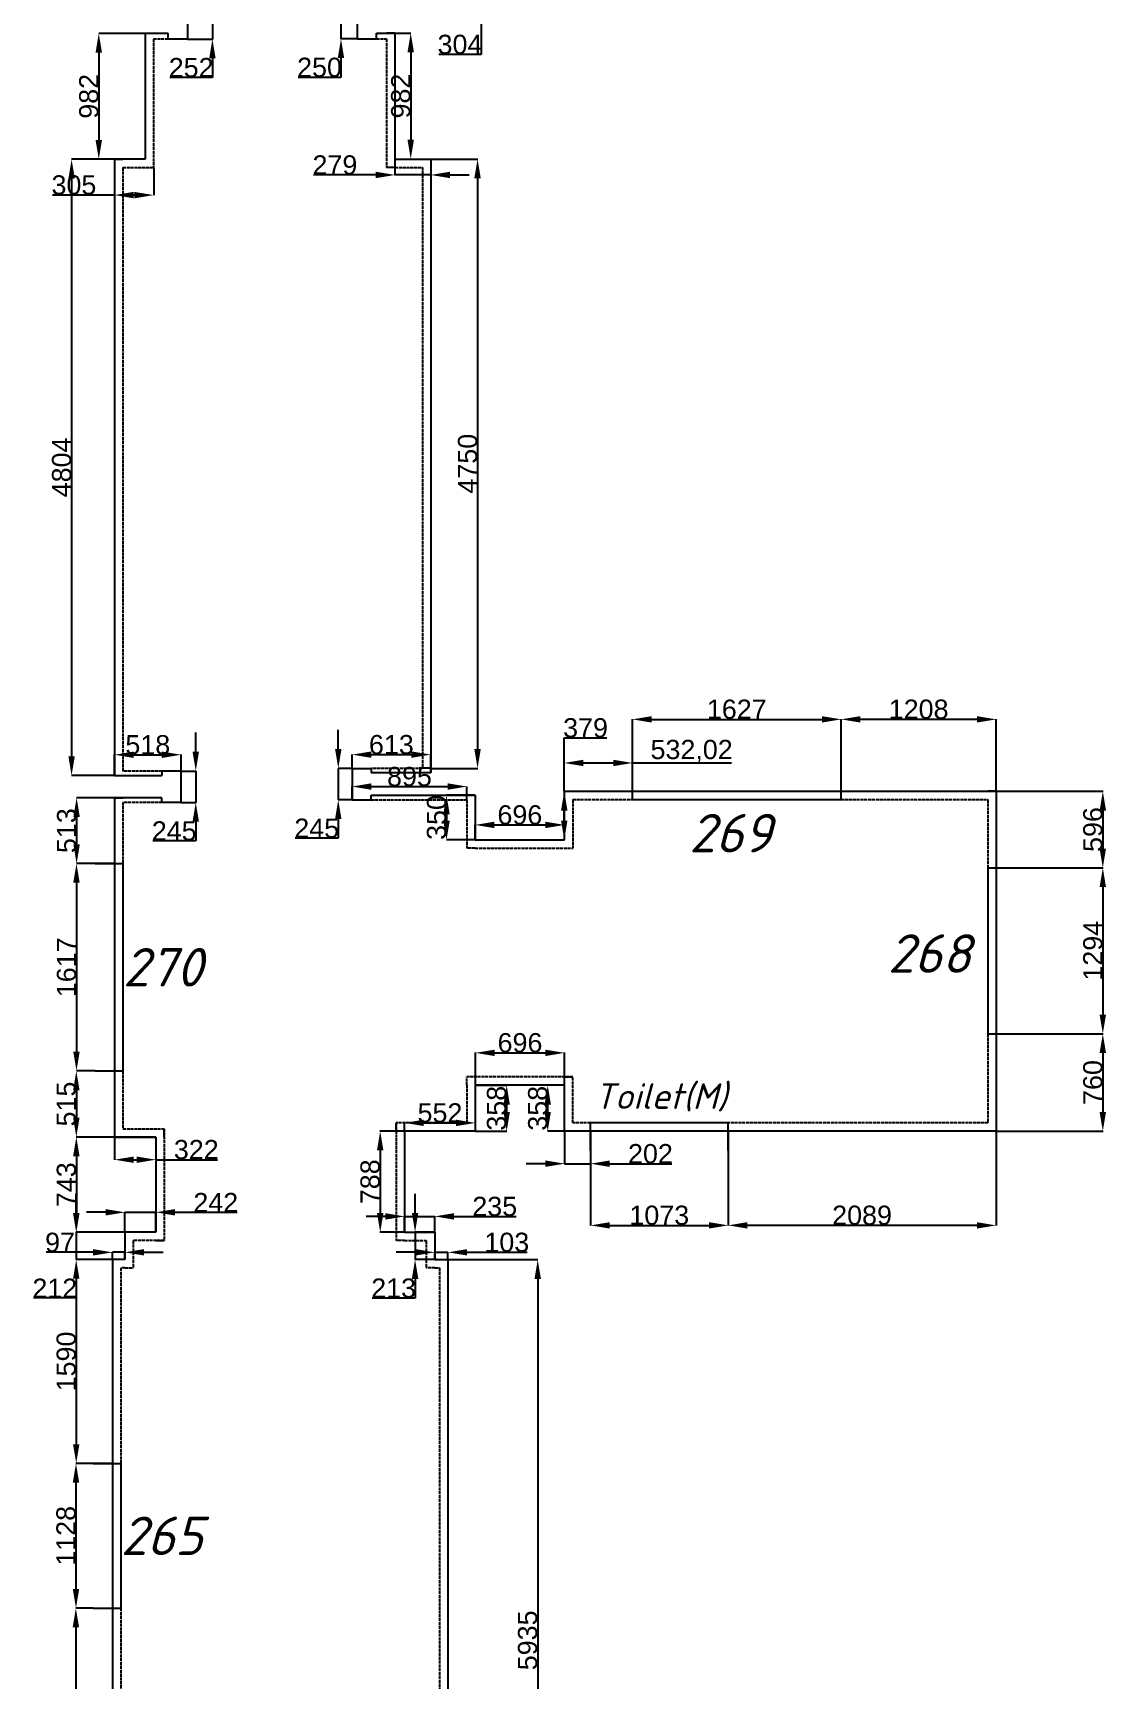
# Model space of a CAD drawing. Header units: millimetres. Extents: x 137411 to 273116, y -37 to 79573.
# Drawn here: x 152005 to 160371, y 26584 to 39425 of the extents above; entities that cross this region are included whole.
import ezdxf
from ezdxf.enums import TextEntityAlignment as Align

# ---------------------------------------------------------------- set-up
doc = ezdxf.new("R2010")
doc.units = ezdxf.units.MM
doc.header["$LTSCALE"] = 0.001
doc.linetypes.add('ACAD_ISO02W100', pattern=[15, 12, -3])
doc.styles.add('GOST', font='ISOCPEUI.TTF')
doc.styles.get("Standard").update_dxf_attribs({"font": 'Arial.ttf'})
doc.dimstyles.new('Copy of ISO-25', dxfattribs={"dimtxt": 150, "dimasz": 150, "dimexe": 1.25, "dimexo": 0.625, "dimtad": 1, "dimtoh": 1, "dimtxsty": 'Standard', "dimcen": 2.5, "dimadec": 0, "dimazin": 0, "dimtfac": 1, "dimtmove": 0, "dimatfit": 3, "dimfxl": 1, "dimarcsym": 0})

# ---------------------------------------------------------------- blocks, each defined once
blk = doc.blocks.new('*D25')
at = {"color": 0, "lineweight": -2, "transparency": 16777216}
for p, q in [((155146, 39888), (155501, 39888)), ((155500, 39738), (155500, 39734)), ((154996, 39584), (155501, 39584)), ((155500, 39584), (155500, 39257)), ((155500, 39257), (155169, 39257))]:
    blk.add_line(p, q, dxfattribs=at)
at = {"color": 0, "transparency": 16777216}
for points in [[(155475, 39738), (155525, 39738), (155500, 39888)], [(155475, 39734), (155525, 39734), (155500, 39584)]]:
    blk.add_solid(points, dxfattribs=at)
at = {"layer": 'Defpoints', "color": 0, "transparency": 16777216}
for p in [(155146, 39888), (155500, 39888), (154996, 39584)]:
    blk.add_point(p, dxfattribs=at)
at = {"color": 0, "transparency": 16777216, "insert": (155334, 39335), "char_height": 150, "attachment_point": 5}
blk.add_mtext('304', dxfattribs=at)
blk = doc.blocks.new('*D44')
at = {"color": 0, "lineweight": -2, "transparency": 16777216}
for p, q in [((153404, 39779), (153404, 39929)), ((153209, 39629), (153406, 39629)), ((153404, 39629), (153404, 39377)), ((153209, 39377), (153406, 39377)), ((153404, 39227), (153404, 39077)), ((153404, 39077), (153071, 39077))]:
    blk.add_line(p, q, dxfattribs=at)
at = {"color": 0, "transparency": 16777216}
for points in [[(153379, 39779), (153429, 39779), (153404, 39629)], [(153379, 39227), (153429, 39227), (153404, 39377)]]:
    blk.add_solid(points, dxfattribs=at)
at = {"layer": 'Defpoints', "color": 0, "transparency": 16777216}
for p in [(153209, 39629), (153209, 39377), (153404, 39377)]:
    blk.add_point(p, dxfattribs=at)
at = {"color": 0, "transparency": 16777216, "insert": (153238, 39154), "char_height": 150, "attachment_point": 5}
blk.add_mtext('252', dxfattribs=at)
blk = doc.blocks.new('*D45')
at = {"color": 0, "lineweight": -2, "transparency": 16777216}
for p, q in [((154406, 39779), (154406, 39929)), ((154533, 39629), (154405, 39629)), ((154406, 39629), (154406, 39379)), ((154533, 39379), (154405, 39379)), ((154406, 39229), (154406, 39079)), ((154406, 39079), (154072, 39079))]:
    blk.add_line(p, q, dxfattribs=at)
at = {"color": 0, "transparency": 16777216}
for points in [[(154381, 39779), (154431, 39779), (154406, 39629)], [(154381, 39229), (154431, 39229), (154406, 39379)]]:
    blk.add_solid(points, dxfattribs=at)
at = {"layer": 'Defpoints', "color": 0, "transparency": 16777216}
for p in [(154534, 39629), (154406, 39379), (154534, 39379)]:
    blk.add_point(p, dxfattribs=at)
at = {"color": 0, "transparency": 16777216, "insert": (154239, 39156), "char_height": 150, "attachment_point": 5}
blk.add_mtext('250', dxfattribs=at)
blk = doc.blocks.new('*D46')
at = {"color": 0, "lineweight": -2, "transparency": 16777216}
for p, q in [((152880, 39422), (152517, 39422)), ((152518, 39272), (152518, 38590)), ((152880, 38440), (152517, 38440))]:
    blk.add_line(p, q, dxfattribs=at)
at = {"color": 0, "transparency": 16777216}
for points in [[(152493, 39272), (152543, 39272), (152518, 39422)], [(152493, 38590), (152543, 38590), (152518, 38440)]]:
    blk.add_solid(points, dxfattribs=at)
at = {"layer": 'Defpoints', "color": 0, "transparency": 16777216}
for p in [(152881, 39422), (152518, 38440), (152881, 38440)]:
    blk.add_point(p, dxfattribs=at)
at = {"color": 0, "transparency": 16777216, "insert": (152441, 38931), "char_height": 150, "attachment_point": 5, "rotation": 90}
blk.add_mtext('982', dxfattribs=at)
blk = doc.blocks.new('*D47')
at = {"color": 0, "lineweight": -2, "transparency": 16777216}
for p, q in [((154827, 39424), (154951, 39424)), ((154950, 39274), (154950, 38592)), ((154827, 38442), (154951, 38442))]:
    blk.add_line(p, q, dxfattribs=at)
at = {"color": 0, "transparency": 16777216}
for points in [[(154925, 39274), (154975, 39274), (154950, 39424)], [(154925, 38592), (154975, 38592), (154950, 38442)]]:
    blk.add_solid(points, dxfattribs=at)
at = {"layer": 'Defpoints', "color": 0, "transparency": 16777216}
for p in [(154827, 39424), (154827, 38442), (154950, 38442)]:
    blk.add_point(p, dxfattribs=at)
at = {"color": 0, "transparency": 16777216, "insert": (154873, 38933), "char_height": 150, "attachment_point": 5, "rotation": 90}
blk.add_mtext('982', dxfattribs=at)
blk = doc.blocks.new('*D48')
at = {"color": 0, "lineweight": -2, "transparency": 16777216}
for p, q in [((154827, 38441), (154827, 38316)), ((155106, 38441), (155106, 38316)), ((154677, 38318), (154191, 38318)), ((155106, 38318), (154827, 38318)), ((155256, 38318), (155406, 38318))]:
    blk.add_line(p, q, dxfattribs=at)
at = {"color": 0, "transparency": 16777216}
for points in [[(154677, 38343), (154677, 38293), (154827, 38318)], [(155256, 38343), (155256, 38293), (155106, 38318)]]:
    blk.add_solid(points, dxfattribs=at)
at = {"layer": 'Defpoints', "color": 0, "transparency": 16777216}
for p in [(154827, 38442), (155106, 38442), (154827, 38318)]:
    blk.add_point(p, dxfattribs=at)
at = {"color": 0, "transparency": 16777216, "insert": (154359, 38395), "char_height": 150, "attachment_point": 5}
blk.add_mtext('279', dxfattribs=at)
blk = doc.blocks.new('*D49')
at = {"color": 0, "lineweight": -2, "transparency": 16777216}
for p, q in [((152641, 38374), (152641, 38160)), ((152946, 38374), (152946, 38160)), ((152641, 38161), (152157, 38161)), ((152796, 38161), (152791, 38161))]:
    blk.add_line(p, q, dxfattribs=at)
at = {"color": 0, "transparency": 16777216}
for points in [[(152791, 38186), (152791, 38136), (152641, 38161)], [(152796, 38186), (152796, 38136), (152946, 38161)]]:
    blk.add_solid(points, dxfattribs=at)
at = {"layer": 'Defpoints', "color": 0, "transparency": 16777216}
for p in [(152641, 38375), (152946, 38375), (152641, 38161)]:
    blk.add_point(p, dxfattribs=at)
at = {"color": 0, "transparency": 16777216, "insert": (152324, 38239), "char_height": 150, "attachment_point": 5}
blk.add_mtext('305', dxfattribs=at)
blk = doc.blocks.new('*D50')
at = {"color": 0, "lineweight": -2, "transparency": 16777216}
for p, q in [((155106, 38442), (155472, 38442)), ((155471, 38292), (155471, 33842)), ((155106, 33692), (155472, 33692))]:
    blk.add_line(p, q, dxfattribs=at)
at = {"color": 0, "transparency": 16777216}
for points in [[(155446, 38292), (155496, 38292), (155471, 38442)], [(155446, 33842), (155496, 33842), (155471, 33692)]]:
    blk.add_solid(points, dxfattribs=at)
at = {"layer": 'Defpoints', "color": 0, "transparency": 16777216}
for p in [(155106, 38442), (155106, 33692), (155471, 33692)]:
    blk.add_point(p, dxfattribs=at)
at = {"color": 0, "transparency": 16777216, "insert": (155394, 36067), "char_height": 150, "attachment_point": 5, "rotation": 90}
blk.add_mtext('4750', dxfattribs=at)
blk = doc.blocks.new('*D51')
at = {"color": 0, "lineweight": -2, "transparency": 16777216}
for p, q in [((152640, 38440), (152305, 38440)), ((152306, 38290), (152306, 33786)), ((152640, 33636), (152305, 33636))]:
    blk.add_line(p, q, dxfattribs=at)
at = {"color": 0, "transparency": 16777216}
for points in [[(152281, 38290), (152331, 38290), (152306, 38440)], [(152281, 33786), (152331, 33786), (152306, 33636)]]:
    blk.add_solid(points, dxfattribs=at)
at = {"layer": 'Defpoints', "color": 0, "transparency": 16777216}
for p in [(152641, 38440), (152306, 33636), (152641, 33636)]:
    blk.add_point(p, dxfattribs=at)
at = {"color": 0, "transparency": 16777216, "insert": (152229, 36038), "char_height": 150, "attachment_point": 5, "rotation": 90}
blk.add_mtext('4804', dxfattribs=at)
blk = doc.blocks.new('*D52')
at = {"color": 0, "lineweight": -2, "transparency": 16777216}
for p, q in [((152641, 33637), (152641, 33799)), ((152791, 33798), (153009, 33798)), ((153159, 33672), (153159, 33799))]:
    blk.add_line(p, q, dxfattribs=at)
at = {"color": 0, "transparency": 16777216}
for points in [[(152791, 33823), (152791, 33773), (152641, 33798)], [(153009, 33823), (153009, 33773), (153159, 33798)]]:
    blk.add_solid(points, dxfattribs=at)
at = {"layer": 'Defpoints', "color": 0, "transparency": 16777216}
for p in [(153159, 33798), (153159, 33671), (152641, 33636)]:
    blk.add_point(p, dxfattribs=at)
at = {"color": 0, "transparency": 16777216, "insert": (152900, 33875), "char_height": 150, "attachment_point": 5}
blk.add_mtext('518', dxfattribs=at)
blk = doc.blocks.new('*D53')
at = {"color": 0, "lineweight": -2, "transparency": 16777216}
for p, q in [((154493, 33693), (154493, 33800)), ((154643, 33799), (154956, 33799)), ((155106, 33658), (155106, 33800))]:
    blk.add_line(p, q, dxfattribs=at)
at = {"color": 0, "transparency": 16777216}
for points in [[(154643, 33824), (154643, 33774), (154493, 33799)], [(154956, 33824), (154956, 33774), (155106, 33799)]]:
    blk.add_solid(points, dxfattribs=at)
at = {"layer": 'Defpoints', "color": 0, "transparency": 16777216}
for p in [(155106, 33799), (154493, 33692), (155106, 33657)]:
    blk.add_point(p, dxfattribs=at)
at = {"color": 0, "transparency": 16777216, "insert": (154799, 33876), "char_height": 150, "attachment_point": 5}
blk.add_mtext('613', dxfattribs=at)
blk = doc.blocks.new('*D54')
at = {"color": 0, "lineweight": -2, "transparency": 16777216}
for p, q in [((153274, 33821), (153274, 33971)), ((153159, 33671), (153276, 33671)), ((153274, 33671), (153274, 33426)), ((153159, 33426), (153276, 33426)), ((153274, 33276), (153274, 33126)), ((153274, 33126), (152939, 33126))]:
    blk.add_line(p, q, dxfattribs=at)
at = {"color": 0, "transparency": 16777216}
for points in [[(153249, 33821), (153299, 33821), (153274, 33671)], [(153249, 33276), (153299, 33276), (153274, 33426)]]:
    blk.add_solid(points, dxfattribs=at)
at = {"layer": 'Defpoints', "color": 0, "transparency": 16777216}
for p in [(153159, 33671), (153159, 33426), (153274, 33426)]:
    blk.add_point(p, dxfattribs=at)
at = {"color": 0, "transparency": 16777216, "insert": (153106, 33203), "char_height": 150, "attachment_point": 5}
blk.add_mtext('245', dxfattribs=at)
blk = doc.blocks.new('*D55')
at = {"color": 0, "lineweight": -2, "transparency": 16777216}
for p, q in [((154385, 33842), (154385, 33992)), ((154492, 33692), (154384, 33692)), ((154385, 33692), (154385, 33447)), ((154492, 33447), (154384, 33447)), ((154385, 33297), (154385, 33147)), ((154385, 33147), (154049, 33147))]:
    blk.add_line(p, q, dxfattribs=at)
at = {"color": 0, "transparency": 16777216}
for points in [[(154360, 33842), (154410, 33842), (154385, 33692)], [(154360, 33297), (154410, 33297), (154385, 33447)]]:
    blk.add_solid(points, dxfattribs=at)
at = {"layer": 'Defpoints', "color": 0, "transparency": 16777216}
for p in [(154493, 33692), (154385, 33447), (154493, 33447)]:
    blk.add_point(p, dxfattribs=at)
at = {"color": 0, "transparency": 16777216, "insert": (154217, 33224), "char_height": 150, "attachment_point": 5}
blk.add_mtext('245', dxfattribs=at)
blk = doc.blocks.new('*D56')
at = {"color": 0, "lineweight": -2, "transparency": 16777216}
for p, q in [((152640, 33463), (152344, 33463)), ((152345, 33313), (152345, 33100)), ((152640, 32950), (152344, 32950))]:
    blk.add_line(p, q, dxfattribs=at)
at = {"color": 0, "transparency": 16777216}
for points in [[(152320, 33313), (152370, 33313), (152345, 33463)], [(152320, 33100), (152370, 33100), (152345, 32950)]]:
    blk.add_solid(points, dxfattribs=at)
at = {"layer": 'Defpoints', "color": 0, "transparency": 16777216}
for p in [(152641, 33463), (152345, 32950), (152641, 32950)]:
    blk.add_point(p, dxfattribs=at)
at = {"color": 0, "transparency": 16777216, "insert": (152268, 33206), "char_height": 150, "attachment_point": 5, "rotation": 90}
blk.add_mtext('513', dxfattribs=at)
blk = doc.blocks.new('*D57')
at = {"color": 0, "lineweight": -2, "transparency": 16777216}
for p, q in [((155452, 33484), (155228, 33484)), ((155229, 33334), (155229, 33284)), ((155452, 33134), (155228, 33134))]:
    blk.add_line(p, q, dxfattribs=at)
at = {"color": 0, "transparency": 16777216}
for points in [[(155204, 33334), (155254, 33334), (155229, 33484)], [(155204, 33284), (155254, 33284), (155229, 33134)]]:
    blk.add_solid(points, dxfattribs=at)
at = {"layer": 'Defpoints', "color": 0, "transparency": 16777216}
for p in [(155453, 33484), (155229, 33134), (155453, 33134)]:
    blk.add_point(p, dxfattribs=at)
at = {"color": 0, "transparency": 16777216, "insert": (155152, 33309), "char_height": 150, "attachment_point": 5, "rotation": 90}
blk.add_mtext('350', dxfattribs=at)
blk = doc.blocks.new('*D58')
at = {"color": 0, "lineweight": -2, "transparency": 16777216}
for p, q in [((154493, 33448), (154493, 33551)), ((154643, 33550), (155238, 33550)), ((155388, 33448), (155388, 33551))]:
    blk.add_line(p, q, dxfattribs=at)
at = {"color": 0, "transparency": 16777216}
for points in [[(154643, 33575), (154643, 33525), (154493, 33550)], [(155238, 33575), (155238, 33525), (155388, 33550)]]:
    blk.add_solid(points, dxfattribs=at)
at = {"layer": 'Defpoints', "color": 0, "transparency": 16777216}
for p in [(155388, 33550), (154493, 33447), (155388, 33447)]:
    blk.add_point(p, dxfattribs=at)
at = {"color": 0, "transparency": 16777216, "insert": (154940, 33627), "char_height": 150, "attachment_point": 5}
blk.add_mtext('895', dxfattribs=at)
blk = doc.blocks.new('*D59')
at = {"color": 0, "lineweight": -2, "transparency": 16777216}
for p, q in [((155453, 33135), (155453, 33252)), ((155603, 33251), (155999, 33251)), ((156149, 33135), (156149, 33252))]:
    blk.add_line(p, q, dxfattribs=at)
at = {"color": 0, "transparency": 16777216}
for points in [[(155603, 33276), (155603, 33226), (155453, 33251)], [(155999, 33276), (155999, 33226), (156149, 33251)]]:
    blk.add_solid(points, dxfattribs=at)
at = {"layer": 'Defpoints', "color": 0, "transparency": 16777216}
for p in [(155453, 33134), (156149, 33251), (156149, 33134)]:
    blk.add_point(p, dxfattribs=at)
at = {"color": 0, "transparency": 16777216, "insert": (155801, 33328), "char_height": 150, "attachment_point": 5}
blk.add_mtext('696', dxfattribs=at)
blk = doc.blocks.new('*D60')
at = {"color": 0, "lineweight": -2, "transparency": 16777216}
for p, q in [((156147, 33513), (156147, 33930)), ((156147, 33930), (156479, 33930)), ((156148, 33513), (156145, 33513)), ((156147, 33284), (156147, 33363)), ((156148, 33134), (156145, 33134))]:
    blk.add_line(p, q, dxfattribs=at)
at = {"color": 0, "transparency": 16777216}
for points in [[(156122, 33363), (156172, 33363), (156147, 33513)], [(156122, 33284), (156172, 33284), (156147, 33134)]]:
    blk.add_solid(points, dxfattribs=at)
at = {"layer": 'Defpoints', "color": 0, "transparency": 16777216}
for p in [(156149, 33513), (156147, 33134), (156149, 33134)]:
    blk.add_point(p, dxfattribs=at)
at = {"color": 0, "transparency": 16777216, "insert": (156313, 34007), "char_height": 150, "attachment_point": 5}
blk.add_mtext('379', dxfattribs=at)
blk = doc.blocks.new('*D61')
at = {"color": 0, "lineweight": -2, "transparency": 16777216}
for p, q in [((156147, 33514), (156147, 33735)), ((156297, 33734), (156529, 33734)), ((156679, 33514), (156679, 33735)), ((156679, 33734), (157451, 33734))]:
    blk.add_line(p, q, dxfattribs=at)
at = {"color": 0, "transparency": 16777216}
for points in [[(156297, 33759), (156297, 33709), (156147, 33734)], [(156529, 33759), (156529, 33709), (156679, 33734)]]:
    blk.add_solid(points, dxfattribs=at)
at = {"layer": 'Defpoints', "color": 0, "transparency": 16777216}
for p in [(156679, 33734), (156147, 33513), (156679, 33513)]:
    blk.add_point(p, dxfattribs=at)
at = {"color": 0, "transparency": 16777216, "insert": (157140, 33825), "char_height": 150, "attachment_point": 5}
blk.add_mtext('532,02', dxfattribs=at)
blk = doc.blocks.new('*D62')
at = {"color": 0, "lineweight": -2, "transparency": 16777216}
for p, q in [((156679, 33449), (156679, 34076)), ((156829, 34074), (158156, 34074)), ((158306, 33449), (158306, 34076))]:
    blk.add_line(p, q, dxfattribs=at)
at = {"color": 0, "transparency": 16777216}
for points in [[(156829, 34099), (156829, 34049), (156679, 34074)], [(158156, 34099), (158156, 34049), (158306, 34074)]]:
    blk.add_solid(points, dxfattribs=at)
at = {"layer": 'Defpoints', "color": 0, "transparency": 16777216}
for p in [(158306, 34074), (156679, 33448), (158306, 33448)]:
    blk.add_point(p, dxfattribs=at)
at = {"color": 0, "transparency": 16777216, "insert": (157492, 34152), "char_height": 150, "attachment_point": 5}
blk.add_mtext('1627', dxfattribs=at)
blk = doc.blocks.new('*D63')
at = {"color": 0, "lineweight": -2, "transparency": 16777216}
for p, q in [((158306, 33514), (158306, 34076)), ((159364, 34074), (158456, 34074)), ((159514, 33514), (159514, 34076))]:
    blk.add_line(p, q, dxfattribs=at)
at = {"color": 0, "transparency": 16777216}
for points in [[(158456, 34099), (158456, 34049), (158306, 34074)], [(159364, 34099), (159364, 34049), (159514, 34074)]]:
    blk.add_solid(points, dxfattribs=at)
at = {"layer": 'Defpoints', "color": 0, "transparency": 16777216}
for p in [(158306, 34074), (158306, 33513), (159514, 33513)]:
    blk.add_point(p, dxfattribs=at)
at = {"color": 0, "transparency": 16777216, "insert": (158910, 34152), "char_height": 150, "attachment_point": 5}
blk.add_mtext('1208', dxfattribs=at)
blk = doc.blocks.new('*D64')
at = {"color": 0, "lineweight": -2, "transparency": 16777216}
for p, q in [((159514, 33513), (160348, 33513)), ((160346, 33363), (160346, 33067)), ((159514, 32917), (160348, 32917))]:
    blk.add_line(p, q, dxfattribs=at)
at = {"color": 0, "transparency": 16777216}
for points in [[(160321, 33363), (160371, 33363), (160346, 33513)], [(160321, 33067), (160371, 33067), (160346, 32917)]]:
    blk.add_solid(points, dxfattribs=at)
at = {"layer": 'Defpoints', "color": 0, "transparency": 16777216}
for p in [(159514, 33513), (159514, 32917), (160346, 32917)]:
    blk.add_point(p, dxfattribs=at)
at = {"color": 0, "transparency": 16777216, "insert": (160269, 33215), "char_height": 150, "attachment_point": 5, "rotation": 90}
blk.add_mtext('596', dxfattribs=at)
blk = doc.blocks.new('*D65')
at = {"color": 0, "lineweight": -2, "transparency": 16777216}
for p, q in [((159514, 32917), (160348, 32917)), ((160346, 32767), (160346, 31773)), ((159514, 31623), (160348, 31623))]:
    blk.add_line(p, q, dxfattribs=at)
at = {"color": 0, "transparency": 16777216}
for points in [[(160321, 32767), (160371, 32767), (160346, 32917)], [(160321, 31773), (160371, 31773), (160346, 31623)]]:
    blk.add_solid(points, dxfattribs=at)
at = {"layer": 'Defpoints', "color": 0, "transparency": 16777216}
for p in [(159514, 32917), (159514, 31623), (160346, 31623)]:
    blk.add_point(p, dxfattribs=at)
at = {"color": 0, "transparency": 16777216, "insert": (160269, 32270), "char_height": 150, "attachment_point": 5, "rotation": 90}
blk.add_mtext('1294', dxfattribs=at)
blk = doc.blocks.new('*D66')
at = {"color": 0, "lineweight": -2, "transparency": 16777216}
for p, q in [((159514, 31623), (160348, 31623)), ((160346, 31473), (160346, 31013)), ((159514, 30863), (160348, 30863))]:
    blk.add_line(p, q, dxfattribs=at)
at = {"color": 0, "transparency": 16777216}
for points in [[(160321, 31473), (160371, 31473), (160346, 31623)], [(160321, 31013), (160371, 31013), (160346, 30863)]]:
    blk.add_solid(points, dxfattribs=at)
at = {"layer": 'Defpoints', "color": 0, "transparency": 16777216}
for p in [(159514, 31623), (159514, 30863), (160346, 30863)]:
    blk.add_point(p, dxfattribs=at)
at = {"color": 0, "transparency": 16777216, "insert": (160269, 31243), "char_height": 150, "attachment_point": 5, "rotation": 90}
blk.add_mtext('760', dxfattribs=at)
blk = doc.blocks.new('*D67')
at = {"color": 0, "lineweight": -2, "transparency": 16777216}
for p, q in [((157425, 30862), (157425, 30128)), ((159514, 30862), (159514, 30128)), ((159364, 30129), (157575, 30129))]:
    blk.add_line(p, q, dxfattribs=at)
at = {"color": 0, "transparency": 16777216}
for points in [[(157575, 30154), (157575, 30104), (157425, 30129)], [(159364, 30154), (159364, 30104), (159514, 30129)]]:
    blk.add_solid(points, dxfattribs=at)
at = {"layer": 'Defpoints', "color": 0, "transparency": 16777216}
for p in [(157425, 30863), (159514, 30863), (157425, 30129)]:
    blk.add_point(p, dxfattribs=at)
at = {"color": 0, "transparency": 16777216, "insert": (158469, 30207), "char_height": 150, "attachment_point": 5}
blk.add_mtext('2089', dxfattribs=at)
blk = doc.blocks.new('*D68')
at = {"color": 0, "lineweight": -2, "transparency": 16777216}
for p, q in [((156352, 30712), (156352, 30128)), ((156502, 30129), (157275, 30129)), ((157425, 30130), (157425, 30131))]:
    blk.add_line(p, q, dxfattribs=at)
at = {"color": 0, "transparency": 16777216}
for points in [[(156502, 30154), (156502, 30104), (156352, 30129)], [(157275, 30154), (157275, 30104), (157425, 30129)]]:
    blk.add_solid(points, dxfattribs=at)
at = {"layer": 'Defpoints', "color": 0, "transparency": 16777216}
for p in [(156352, 30713), (157425, 30129), (157425, 30129)]:
    blk.add_point(p, dxfattribs=at)
at = {"color": 0, "transparency": 16777216, "insert": (156888, 30207), "char_height": 150, "attachment_point": 5}
blk.add_mtext('1073', dxfattribs=at)
blk = doc.blocks.new('*D69')
at = {"color": 0, "lineweight": -2, "transparency": 16777216}
for p, q in [((156150, 30862), (156150, 30609)), ((156352, 30862), (156352, 30609)), ((156000, 30610), (155850, 30610)), ((156150, 30610), (156352, 30610)), ((156502, 30610), (156985, 30610))]:
    blk.add_line(p, q, dxfattribs=at)
at = {"color": 0, "transparency": 16777216}
for points in [[(156000, 30635), (156000, 30585), (156150, 30610)], [(156502, 30635), (156502, 30585), (156352, 30610)]]:
    blk.add_solid(points, dxfattribs=at)
at = {"layer": 'Defpoints', "color": 0, "transparency": 16777216}
for p in [(156150, 30863), (156352, 30863), (156150, 30610)]:
    blk.add_point(p, dxfattribs=at)
at = {"color": 0, "transparency": 16777216, "insert": (156819, 30687), "char_height": 150, "attachment_point": 5}
blk.add_mtext('202', dxfattribs=at)
blk = doc.blocks.new('*D70')
at = {"color": 0, "lineweight": -2, "transparency": 16777216}
for p, q in [((156149, 31221), (156017, 31221)), ((156018, 31013), (156018, 31071)), ((156149, 30863), (156017, 30863))]:
    blk.add_line(p, q, dxfattribs=at)
at = {"color": 0, "transparency": 16777216}
for points in [[(155993, 31071), (156043, 31071), (156018, 31221)], [(155993, 31013), (156043, 31013), (156018, 30863)]]:
    blk.add_solid(points, dxfattribs=at)
at = {"layer": 'Defpoints', "color": 0, "transparency": 16777216}
for p in [(156018, 31221), (156150, 31221), (156150, 30863)]:
    blk.add_point(p, dxfattribs=at)
at = {"color": 0, "transparency": 16777216, "insert": (155941, 31042), "char_height": 150, "attachment_point": 5, "rotation": 90}
blk.add_mtext('358', dxfattribs=at)
blk = doc.blocks.new('*D71')
at = {"color": 0, "lineweight": -2, "transparency": 16777216}
for p, q in [((155454, 31222), (155454, 31476)), ((155604, 31474), (156000, 31474)), ((156150, 31222), (156150, 31476))]:
    blk.add_line(p, q, dxfattribs=at)
at = {"color": 0, "transparency": 16777216}
for points in [[(155604, 31499), (155604, 31449), (155454, 31474)], [(156000, 31499), (156000, 31449), (156150, 31474)]]:
    blk.add_solid(points, dxfattribs=at)
at = {"layer": 'Defpoints', "color": 0, "transparency": 16777216}
for p in [(156150, 31474), (155454, 31221), (156150, 31221)]:
    blk.add_point(p, dxfattribs=at)
at = {"color": 0, "transparency": 16777216, "insert": (155802, 31552), "char_height": 150, "attachment_point": 5}
blk.add_mtext('696', dxfattribs=at)
blk = doc.blocks.new('*D72')
at = {"color": 0, "lineweight": -2, "transparency": 16777216}
for p, q in [((155454, 31221), (155699, 31221)), ((155698, 31071), (155698, 31013)), ((155454, 30863), (155699, 30863))]:
    blk.add_line(p, q, dxfattribs=at)
at = {"color": 0, "transparency": 16777216}
for points in [[(155673, 31071), (155723, 31071), (155698, 31221)], [(155673, 31013), (155723, 31013), (155698, 30863)]]:
    blk.add_solid(points, dxfattribs=at)
at = {"layer": 'Defpoints', "color": 0, "transparency": 16777216}
for p in [(155454, 31221), (155454, 30863), (155698, 30863)]:
    blk.add_point(p, dxfattribs=at)
at = {"color": 0, "transparency": 16777216, "insert": (155620, 31042), "char_height": 150, "attachment_point": 5, "rotation": 90}
blk.add_mtext('358', dxfattribs=at)
blk = doc.blocks.new('*D73')
at = {"color": 0, "lineweight": -2, "transparency": 16777216}
for p, q in [((154902, 30864), (154902, 30929)), ((155052, 30928), (155304, 30928)), ((155454, 30864), (155454, 30929))]:
    blk.add_line(p, q, dxfattribs=at)
at = {"color": 0, "transparency": 16777216}
for points in [[(155052, 30953), (155052, 30903), (154902, 30928)], [(155304, 30953), (155304, 30903), (155454, 30928)]]:
    blk.add_solid(points, dxfattribs=at)
at = {"layer": 'Defpoints', "color": 0, "transparency": 16777216}
for p in [(154902, 30863), (155454, 30928), (155454, 30863)]:
    blk.add_point(p, dxfattribs=at)
at = {"color": 0, "transparency": 16777216, "insert": (155178, 31005), "char_height": 150, "attachment_point": 5}
blk.add_mtext('552', dxfattribs=at)
blk = doc.blocks.new('*D74')
at = {"color": 0, "lineweight": -2, "transparency": 16777216}
for p, q in [((154901, 30863), (154710, 30863)), ((154712, 30713), (154712, 30225)), ((154901, 30075), (154710, 30075))]:
    blk.add_line(p, q, dxfattribs=at)
at = {"color": 0, "transparency": 16777216}
for points in [[(154687, 30713), (154737, 30713), (154712, 30863)], [(154687, 30225), (154737, 30225), (154712, 30075)]]:
    blk.add_solid(points, dxfattribs=at)
at = {"layer": 'Defpoints', "color": 0, "transparency": 16777216}
for p in [(154902, 30863), (154712, 30075), (154902, 30075)]:
    blk.add_point(p, dxfattribs=at)
at = {"color": 0, "transparency": 16777216, "insert": (154634, 30469), "char_height": 150, "attachment_point": 5, "rotation": 90}
blk.add_mtext('788', dxfattribs=at)
blk = doc.blocks.new('*D75')
at = {"color": 0, "lineweight": -2, "transparency": 16777216}
for p, q in [((154752, 30199), (154602, 30199)), ((154902, 30076), (154902, 30200)), ((154902, 30199), (155137, 30199)), ((155137, 30076), (155137, 30200)), ((155287, 30199), (155773, 30199))]:
    blk.add_line(p, q, dxfattribs=at)
at = {"color": 0, "transparency": 16777216}
for points in [[(154752, 30224), (154752, 30174), (154902, 30199)], [(155287, 30224), (155287, 30174), (155137, 30199)]]:
    blk.add_solid(points, dxfattribs=at)
at = {"layer": 'Defpoints', "color": 0, "transparency": 16777216}
for p in [(155137, 30199), (154902, 30075), (155137, 30075)]:
    blk.add_point(p, dxfattribs=at)
at = {"color": 0, "transparency": 16777216, "insert": (155605, 30276), "char_height": 150, "attachment_point": 5}
blk.add_mtext('235', dxfattribs=at)
blk = doc.blocks.new('*D76')
at = {"color": 0, "lineweight": -2, "transparency": 16777216}
for p, q in [((154984, 30225), (154984, 30375)), ((155136, 30075), (154983, 30075)), ((154984, 30075), (154984, 29862)), ((155155, 29862), (154983, 29862)), ((154984, 29712), (154984, 29562)), ((154984, 29562), (154650, 29562))]:
    blk.add_line(p, q, dxfattribs=at)
at = {"color": 0, "transparency": 16777216}
for points in [[(154959, 30225), (155009, 30225), (154984, 30075)], [(154959, 29712), (155009, 29712), (154984, 29862)]]:
    blk.add_solid(points, dxfattribs=at)
at = {"layer": 'Defpoints', "color": 0, "transparency": 16777216}
for p in [(155137, 30075), (154984, 29862), (155156, 29862)]:
    blk.add_point(p, dxfattribs=at)
at = {"color": 0, "transparency": 16777216, "insert": (154817, 29639), "char_height": 150, "attachment_point": 5}
blk.add_mtext('213', dxfattribs=at)
blk = doc.blocks.new('*D77')
at = {"color": 0, "lineweight": -2, "transparency": 16777216}
for p, q in [((154987, 29919), (154837, 29919)), ((155137, 29863), (155137, 29920)), ((155137, 29919), (155240, 29919)), ((155240, 29863), (155240, 29920)), ((155390, 29919), (155858, 29919))]:
    blk.add_line(p, q, dxfattribs=at)
at = {"color": 0, "transparency": 16777216}
for points in [[(154987, 29944), (154987, 29894), (155137, 29919)], [(155390, 29944), (155390, 29894), (155240, 29919)]]:
    blk.add_solid(points, dxfattribs=at)
at = {"layer": 'Defpoints', "color": 0, "transparency": 16777216}
for p in [(155240, 29919), (155137, 29862), (155240, 29862)]:
    blk.add_point(p, dxfattribs=at)
at = {"color": 0, "transparency": 16777216, "insert": (155699, 29996), "char_height": 150, "attachment_point": 5}
blk.add_mtext('103', dxfattribs=at)
blk = doc.blocks.new('*D78')
at = {"color": 0, "lineweight": -2, "transparency": 16777216}
for p, q in [((155240, 29862), (155941, 29862)), ((155940, 29712), (155940, 24077)), ((155240, 23927), (155941, 23927))]:
    blk.add_line(p, q, dxfattribs=at)
at = {"color": 0, "transparency": 16777216}
for points in [[(155915, 29712), (155965, 29712), (155940, 29862)], [(155915, 24077), (155965, 24077), (155940, 23927)]]:
    blk.add_solid(points, dxfattribs=at)
at = {"layer": 'Defpoints', "color": 0, "transparency": 16777216}
for p in [(155240, 29862), (155240, 23927), (155940, 23927)]:
    blk.add_point(p, dxfattribs=at)
at = {"color": 0, "transparency": 16777216, "insert": (155862, 26894), "char_height": 150, "attachment_point": 5, "rotation": 90}
blk.add_mtext('5935', dxfattribs=at)
blk = doc.blocks.new('*D79')
at = {"color": 0, "lineweight": -2, "transparency": 16777216}
for p, q in [((152344, 32950), (152343, 32950)), ((152344, 32800), (152344, 31483)), ((152490, 31333), (152343, 31333))]:
    blk.add_line(p, q, dxfattribs=at)
at = {"color": 0, "transparency": 16777216}
for points in [[(152319, 32800), (152369, 32800), (152344, 32950)], [(152319, 31483), (152369, 31483), (152344, 31333)]]:
    blk.add_solid(points, dxfattribs=at)
at = {"layer": 'Defpoints', "color": 0, "transparency": 16777216}
for p in [(152344, 32950), (152344, 31333), (152491, 31333)]:
    blk.add_point(p, dxfattribs=at)
at = {"color": 0, "transparency": 16777216, "insert": (152267, 32141), "char_height": 150, "attachment_point": 5, "rotation": 90}
blk.add_mtext('1617', dxfattribs=at)
blk = doc.blocks.new('*D80')
at = {"color": 0, "lineweight": -2, "transparency": 16777216}
for p, q in [((152342, 31333), (152342, 31333)), ((152343, 31183), (152343, 30968)), ((152640, 30818), (152342, 30818))]:
    blk.add_line(p, q, dxfattribs=at)
at = {"color": 0, "transparency": 16777216}
for points in [[(152318, 31183), (152368, 31183), (152343, 31333)], [(152318, 30968), (152368, 30968), (152343, 30818)]]:
    blk.add_solid(points, dxfattribs=at)
at = {"layer": 'Defpoints', "color": 0, "transparency": 16777216}
for p in [(152343, 31333), (152343, 30818), (152641, 30818)]:
    blk.add_point(p, dxfattribs=at)
at = {"color": 0, "transparency": 16777216, "insert": (152266, 31075), "char_height": 150, "attachment_point": 5, "rotation": 90}
blk.add_mtext('515', dxfattribs=at)
blk = doc.blocks.new('*D81')
at = {"color": 0, "lineweight": -2, "transparency": 16777216}
for p, q in [((152641, 30817), (152641, 30640)), ((152963, 30817), (152963, 30640)), ((152791, 30641), (152813, 30641)), ((152963, 30641), (153444, 30641))]:
    blk.add_line(p, q, dxfattribs=at)
at = {"color": 0, "transparency": 16777216}
for points in [[(152791, 30666), (152791, 30616), (152641, 30641)], [(152813, 30666), (152813, 30616), (152963, 30641)]]:
    blk.add_solid(points, dxfattribs=at)
at = {"layer": 'Defpoints', "color": 0, "transparency": 16777216}
for p in [(152641, 30818), (152963, 30818), (152963, 30641)]:
    blk.add_point(p, dxfattribs=at)
at = {"color": 0, "transparency": 16777216, "insert": (153278, 30719), "char_height": 150, "attachment_point": 5}
blk.add_mtext('322', dxfattribs=at)
blk = doc.blocks.new('*D82')
at = {"color": 0, "lineweight": -2, "transparency": 16777216}
for p, q in [((152962, 30818), (152342, 30818)), ((152343, 30668), (152343, 30225)), ((152962, 30075), (152342, 30075))]:
    blk.add_line(p, q, dxfattribs=at)
at = {"color": 0, "transparency": 16777216}
for points in [[(152318, 30668), (152368, 30668), (152343, 30818)], [(152318, 30225), (152368, 30225), (152343, 30075)]]:
    blk.add_solid(points, dxfattribs=at)
at = {"layer": 'Defpoints', "color": 0, "transparency": 16777216}
for p in [(152963, 30818), (152343, 30075), (152963, 30075)]:
    blk.add_point(p, dxfattribs=at)
at = {"color": 0, "transparency": 16777216, "insert": (152266, 30446), "char_height": 150, "attachment_point": 5, "rotation": 90}
blk.add_mtext('743', dxfattribs=at)
blk = doc.blocks.new('*D83')
at = {"color": 0, "lineweight": -2, "transparency": 16777216}
for p, q in [((152342, 30225), (152342, 30375)), ((152720, 30075), (152340, 30075)), ((152342, 30075), (152342, 29863)), ((152720, 29863), (152340, 29863)), ((152342, 29713), (152342, 29563)), ((152342, 29563), (152009, 29563))]:
    blk.add_line(p, q, dxfattribs=at)
at = {"color": 0, "transparency": 16777216}
for points in [[(152317, 30225), (152367, 30225), (152342, 30075)], [(152317, 29713), (152367, 29713), (152342, 29863)]]:
    blk.add_solid(points, dxfattribs=at)
at = {"layer": 'Defpoints', "color": 0, "transparency": 16777216}
for p in [(152721, 30075), (152342, 29863), (152721, 29863)]:
    blk.add_point(p, dxfattribs=at)
at = {"color": 0, "transparency": 16777216, "insert": (152175, 29639), "char_height": 150, "attachment_point": 5}
blk.add_mtext('212', dxfattribs=at)
blk = doc.blocks.new('*D84')
at = {"color": 0, "lineweight": -2, "transparency": 16777216}
for p, q in [((152571, 30231), (152421, 30231)), ((152721, 30076), (152721, 30232)), ((152721, 30231), (152963, 30231)), ((152963, 30076), (152963, 30232)), ((153113, 30231), (153596, 30231))]:
    blk.add_line(p, q, dxfattribs=at)
at = {"color": 0, "transparency": 16777216}
for points in [[(152571, 30256), (152571, 30206), (152721, 30231)], [(153113, 30256), (153113, 30206), (152963, 30231)]]:
    blk.add_solid(points, dxfattribs=at)
at = {"layer": 'Defpoints', "color": 0, "transparency": 16777216}
for p in [(152963, 30231), (152721, 30075), (152963, 30075)]:
    blk.add_point(p, dxfattribs=at)
at = {"color": 0, "transparency": 16777216, "insert": (153430, 30307), "char_height": 150, "attachment_point": 5}
blk.add_mtext('242', dxfattribs=at)
blk = doc.blocks.new('*D85')
at = {"color": 0, "lineweight": -2, "transparency": 16777216}
for p, q in [((152624, 29864), (152624, 29920)), ((152721, 29864), (152721, 29920)), ((152474, 29919), (152108, 29919)), ((152721, 29919), (152624, 29919)), ((152871, 29919), (153021, 29919))]:
    blk.add_line(p, q, dxfattribs=at)
at = {"color": 0, "transparency": 16777216}
for points in [[(152474, 29944), (152474, 29894), (152624, 29919)], [(152871, 29944), (152871, 29894), (152721, 29919)]]:
    blk.add_solid(points, dxfattribs=at)
at = {"layer": 'Defpoints', "color": 0, "transparency": 16777216}
for p in [(152624, 29919), (152624, 29863), (152721, 29863)]:
    blk.add_point(p, dxfattribs=at)
at = {"color": 0, "transparency": 16777216, "insert": (152216, 29996), "char_height": 150, "attachment_point": 5}
blk.add_mtext('97', dxfattribs=at)
blk = doc.blocks.new('*D86')
at = {"color": 0, "lineweight": -2, "transparency": 16777216}
for p, q in [((152623, 29863), (152340, 29863)), ((152342, 29713), (152342, 28423)), ((152623, 28273), (152340, 28273))]:
    blk.add_line(p, q, dxfattribs=at)
at = {"color": 0, "transparency": 16777216}
for points in [[(152317, 29713), (152367, 29713), (152342, 29863)], [(152317, 28423), (152367, 28423), (152342, 28273)]]:
    blk.add_solid(points, dxfattribs=at)
at = {"layer": 'Defpoints', "color": 0, "transparency": 16777216}
for p in [(152624, 29863), (152342, 28273), (152624, 28273)]:
    blk.add_point(p, dxfattribs=at)
at = {"color": 0, "transparency": 16777216, "insert": (152265, 29068), "char_height": 150, "attachment_point": 5, "rotation": 90}
blk.add_mtext('1590', dxfattribs=at)
blk = doc.blocks.new('*D87')
at = {"color": 0, "lineweight": -2, "transparency": 16777216}
for p, q in [((152340, 28273), (152339, 28273)), ((152340, 28123), (152340, 27295)), ((152473, 27145), (152339, 27145))]:
    blk.add_line(p, q, dxfattribs=at)
at = {"color": 0, "transparency": 16777216}
for points in [[(152315, 28123), (152365, 28123), (152340, 28273)], [(152315, 27295), (152365, 27295), (152340, 27145)]]:
    blk.add_solid(points, dxfattribs=at)
at = {"layer": 'Defpoints', "color": 0, "transparency": 16777216}
for p in [(152340, 28273), (152340, 27145), (152474, 27145)]:
    blk.add_point(p, dxfattribs=at)
at = {"color": 0, "transparency": 16777216, "insert": (152263, 27709), "char_height": 150, "attachment_point": 5, "rotation": 90}
blk.add_mtext('1128', dxfattribs=at)
blk = doc.blocks.new('*D88')
at = {"color": 0, "lineweight": -2, "transparency": 16777216}
for p, q in [((152339, 27145), (152338, 27145)), ((152339, 26995), (152339, 24680)), ((152473, 24530), (152338, 24530))]:
    blk.add_line(p, q, dxfattribs=at)
at = {"color": 0, "transparency": 16777216}
for points in [[(152314, 26995), (152364, 26995), (152339, 27145)], [(152314, 24680), (152364, 24680), (152339, 24530)]]:
    blk.add_solid(points, dxfattribs=at)
at = {"layer": 'Defpoints', "color": 0, "transparency": 16777216}
for p in [(152339, 27145), (152339, 24530), (152474, 24530)]:
    blk.add_point(p, dxfattribs=at)
at = {"color": 0, "transparency": 16777216, "insert": (152262, 25837), "char_height": 150, "attachment_point": 5, "rotation": 90}
blk.add_mtext('2615', dxfattribs=at)

msp = doc.modelspace()

# ---------------------------------------------------------------- linework, layer by layer
at = {"color": 5}
for p, q in [((153208.688, 39628.897), (153208.688, 39376.897)), ((154533.688, 39628.897), (154533.688, 39378.897)), ((153058.688, 39421.897), (152880.688, 39421.897)), ((152880.688, 39421.897), (152880.688, 38439.897)), ((153058.688, 39376.897), (153058.688, 39421.897)), ((154683.688, 39378.897), (154683.688, 39423.897)), ((154683.688, 39423.897), (154826.688, 39423.897)), ((154826.688, 39423.897), (154761.688, 39423.897)), ((154826.688, 39423.897), (154826.688, 38441.897)), ((153208.688, 39376.897), (153058.688, 39376.897)), ((154533.688, 39378.897), (154683.688, 39378.897)), ((152880.688, 38439.897), (152640.688, 38439.897)), ((152640.688, 38439.897), (152640.688, 33635.897)), ((152640.688, 38439.897), (152705.688, 38439.897)), ((154826.688, 38441.897), (155105.688, 38441.897)), ((155105.688, 38441.897), (155105.688, 33656.897)), ((154826.688, 38376.897), (154761.688, 38376.897)), ((153158.688, 33670.897), (153008.688, 33670.897)), ((153008.688, 33670.897), (153008.688, 33635.897)), ((153158.688, 33670.897), (153158.688, 33425.897)), ((154492.688, 33691.897), (154642.688, 33691.897)), ((154492.688, 33691.897), (154492.688, 33446.897)), ((154642.688, 33691.897), (154642.688, 33656.897)), ((155105.688, 33656.897), (154642.688, 33656.897)), ((152640.688, 33635.897), (153008.688, 33635.897)), ((153008.688, 33462.897), (152640.688, 33462.897)), ((152640.688, 33462.897), (152640.688, 32949.897)), ((152640.688, 33462.897), (152705.688, 33462.897)), ((153008.688, 33425.897), (153008.688, 33462.897)), ((153158.688, 33425.897), (153008.688, 33425.897)), ((154492.688, 33446.897), (154642.688, 33446.897)), ((154642.688, 33446.897), (154642.688, 33483.897)), ((154642.688, 33483.897), (155452.688, 33483.897)), ((155452.688, 33483.897), (155387.688, 33483.897)), ((155452.688, 33483.897), (155452.688, 33133.897)), ((156148.688, 33133.897), (156148.688, 33512.897)), ((156148.688, 33512.897), (156678.688, 33512.897)), ((158305.688, 33512.897), (159513.688, 33512.897)), ((159513.688, 33512.897), (159448.688, 33512.897)), ((159513.688, 33512.897), (159513.688, 32916.897)), ((155452.688, 33133.897), (156148.688, 33133.897)), ((152590.688, 32949.897), (152690.688, 32949.897)), ((159513.688, 31622.897), (159513.688, 30862.897)), ((152590.688, 31332.897), (152690.688, 31332.897)), ((152640.688, 31332.897), (152640.688, 30817.897)), ((156149.688, 31220.897), (155453.688, 31220.897)), ((155453.688, 31220.897), (155453.688, 30862.897)), ((156149.688, 31285.897), (156214.688, 31285.897)), ((156149.688, 30862.897), (156149.688, 31220.897)), ((152640.688, 30817.897), (152962.688, 30817.897)), ((152962.688, 30817.897), (152962.688, 30074.897)), ((153027.688, 30817.897), (153027.688, 30882.897)), ((154836.688, 30862.897), (154836.688, 30927.897)), ((155453.688, 30862.897), (154901.688, 30862.897)), ((154901.688, 30862.897), (154901.688, 30074.897)), ((156351.688, 30862.897), (156149.688, 30862.897)), ((159513.688, 30862.897), (157424.688, 30862.897)), ((152962.688, 30074.897), (152720.688, 30074.897)), ((152720.688, 30074.897), (152720.688, 29862.897)), ((154901.688, 30074.897), (155136.688, 30074.897)), ((155136.688, 30074.897), (155136.688, 29861.897)), ((152962.688, 30009.897), (153027.688, 30009.897)), ((152720.688, 29862.897), (152623.688, 29862.897)), ((152623.688, 29862.897), (152623.688, 28272.897)), ((155136.688, 29861.897), (155239.688, 29861.897)), ((155239.688, 29861.897), (155239.688, 23926.897)), ((152573.688, 28272.897), (152673.688, 28272.897)), ((152623.688, 27144.897), (152623.688, 24529.897))]:
    msp.add_line(p, q, dxfattribs=at)
at = {"color": 5, "linetype": 'ACAD_ISO02W100', "ltscale": 2000}
for p, q in [((153058.688, 39376.897), (152945.688, 39376.897)), ((152945.688, 39376.897), (152945.688, 38374.897)), ((154683.688, 39378.897), (154761.688, 39378.897)), ((154761.688, 39378.897), (154761.688, 38376.897)), ((152705.688, 38374.897), (152945.688, 38374.897)), ((152705.688, 38374.897), (152705.688, 33670.897)), ((154826.688, 38376.897), (155040.688, 38376.897)), ((155040.688, 38376.897), (155040.688, 33691.897)), ((153008.688, 33670.897), (152705.688, 33670.897)), ((155040.688, 33691.897), (154642.688, 33691.897)), ((153008.688, 33425.897), (152705.688, 33425.897)), ((152705.688, 33425.897), (152705.688, 32949.897)), ((154642.688, 33446.897), (155387.688, 33446.897)), ((155387.688, 33446.897), (155387.688, 33068.897)), ((156213.688, 33447.897), (156678.688, 33447.897)), ((156213.688, 33447.897), (156213.688, 33068.897)), ((158305.688, 33447.897), (159448.688, 33447.897)), ((159448.688, 33447.897), (159448.688, 32916.897)), ((155452.688, 33068.897), (155387.688, 33068.897)), ((155452.688, 33068.897), (156213.688, 33068.897)), ((159448.688, 31622.897), (159448.688, 30927.897)), ((152705.688, 31332.897), (152705.688, 30882.897)), ((156214.688, 31285.897), (155388.688, 31285.897)), ((155388.688, 31220.897), (155388.688, 31285.897)), ((155388.688, 31220.897), (155388.688, 30927.897)), ((156214.688, 30927.897), (156214.688, 31285.897)), ((152705.688, 30882.897), (153027.688, 30882.897)), ((153027.688, 30882.897), (153027.688, 30009.897)), ((155388.688, 30927.897), (154836.688, 30927.897)), ((154836.688, 30927.897), (154836.688, 30009.897)), ((156351.688, 30927.897), (156214.688, 30927.897)), ((159448.688, 30927.897), (157424.688, 30927.897)), ((153027.688, 30009.897), (152785.688, 30009.897)), ((152785.688, 30009.897), (152785.688, 29797.897)), ((154901.688, 30009.897), (154836.688, 30009.897)), ((154901.688, 30009.897), (155071.688, 30009.897)), ((155071.688, 30009.897), (155071.688, 29796.897)), ((152720.688, 29797.897), (152688.688, 29797.897)), ((152688.688, 29797.897), (152688.688, 28272.897)), ((152720.688, 29797.897), (152785.688, 29797.897)), ((155136.688, 29796.897), (155071.688, 29796.897)), ((155136.688, 29796.897), (155174.688, 29796.897)), ((155174.688, 29796.897), (155174.688, 23926.897)), ((152688.688, 27144.897), (152688.688, 24529.897))]:
    msp.add_line(p, q, dxfattribs=at)
at = {"color": 1}
for p, q in [((156678.688, 33447.897), (156678.688, 33662.897)), ((158305.688, 33447.897), (158305.688, 33662.897)), ((156678.688, 33512.897), (158305.688, 33512.897)), ((156678.688, 33447.897), (158305.688, 33447.897)), ((152640.688, 32949.897), (152490.688, 32949.897)), ((152490.688, 32949.897), (152705.688, 32949.897)), ((152640.688, 32949.897), (152640.688, 31332.897)), ((152705.688, 32949.897), (152705.688, 31332.897)), ((159448.688, 32916.897), (159663.688, 32916.897)), ((159448.688, 32916.897), (159448.688, 31622.897)), ((159513.688, 32916.897), (159513.688, 31622.897)), ((159448.688, 31622.897), (159663.688, 31622.897)), ((152490.688, 31332.897), (152705.688, 31332.897)), ((156351.688, 30712.897), (156351.688, 30927.897)), ((157424.688, 30927.897), (156351.688, 30927.897)), ((157424.688, 30862.897), (156351.688, 30862.897)), ((157424.688, 30712.897), (157424.688, 30927.897)), ((152473.688, 28272.897), (152688.688, 28272.897)), ((152623.688, 28272.897), (152623.688, 27144.897)), ((152688.688, 28272.897), (152688.688, 27144.897)), ((152473.688, 27144.897), (152688.688, 27144.897))]:
    msp.add_line(p, q, dxfattribs=at)

# ---------------------------------------------------------------- texts
at = {"style": 'GOST'}
for s, height, p in [('269', 300, (157120.904, 33186.822)), ('268', 300, (158669.671, 32248.29)), ('270', 300, (152705.688, 32141.397)), ('Toilet(M)', 200, (156381.952, 31136.768)), ('265', 300, (152688.688, 27708.897))]:
    msp.add_text(s, height=height, dxfattribs=at).set_placement(p, align=Align.MIDDLE_LEFT)

# ---------------------------------------------------------------- dimensions: what is measured, and where the dimension line sits
for base, p1, p2, picture, middle in [((153404.462, 39376.897), (153208.688, 39628.897), (153208.688, 39376.897), '*D44', (153237.62, 39154.108)), ((154405.92, 39378.897), (154533.688, 39628.897), (154533.688, 39378.897), '*D45', (154238.566, 39156.108)), ((152517.754, 38439.897), (152880.688, 39421.897), (152880.688, 38439.897), '*D46', (152440.543, 38930.897)), ((154949.935, 38441.897), (154826.688, 39423.897), (154826.688, 38441.897), '*D47', (154872.724, 38932.897)), ((152305.905, 33635.897), (152640.688, 38439.897), (152640.688, 33635.897), '*D51', (152228.694, 36037.897)), ((155470.735, 33691.897), (155105.688, 38441.897), (155105.688, 33691.897), '*D50', (155393.524, 36066.897)), ((153274.452, 33425.897), (153158.688, 33670.897), (153158.688, 33425.897), '*D54', (153106.279, 33203.108)), ((154384.907, 33446.897), (154492.688, 33691.897), (154492.688, 33446.897), '*D55', (154216.735, 33224.108)), ((152345.482, 32949.897), (152640.688, 33462.897), (152640.688, 32949.897), '*D56', (152268.22, 33206.397)), ((155228.932, 33133.897), (155452.688, 33483.897), (155452.688, 33133.897), '*D57', (155151.67, 33308.897)), ((160346.33, 32916.897), (159513.688, 33512.897), (159513.688, 32916.897), '*D64', (160269.119, 33214.897)), ((152344.232, 31332.897), (152344.232, 32949.897), (152490.688, 31332.897), '*D79', (152267.021, 32141.397)), ((160346.33, 31622.897), (159513.688, 32916.897), (159513.688, 31622.897), '*D65', (160269.119, 32269.897)), ((160346.33, 30862.897), (159513.688, 31622.897), (159513.688, 30862.897), '*D66', (160269.119, 31242.897)), ((152342.982, 30817.897), (152342.982, 31332.897), (152640.688, 30817.897), '*D80', (152265.771, 31075.397)), ((155697.691, 30862.897), (155453.688, 31220.897), (155453.688, 30862.897), '*D72', (155620.429, 31041.897)), ((156018.249, 31220.897), (156149.688, 30862.897), (156149.688, 31220.897), '*D70', (155940.987, 31041.897)), ((152342.982, 30074.897), (152962.688, 30817.897), (152962.688, 30074.897), '*D82', (152265.72, 30446.397)), ((154711.596, 30074.897), (154901.688, 30862.897), (154901.688, 30074.897), '*D74', (154634.385, 30468.897)), ((152341.732, 29862.897), (152720.688, 30074.897), (152720.688, 29862.897), '*D83', (152174.889, 29638.829)), ((154984.311, 29861.897), (155136.688, 30074.897), (155155.688, 29861.897), '*D76', (154816.701, 29639.16)), ((152341.732, 28272.897), (152623.688, 29862.897), (152623.688, 28272.897), '*D86', (152264.521, 29067.897)), ((155939.636, 23926.897), (155239.688, 29861.897), (155239.688, 23926.897), '*D78', (155862.374, 26894.397)), ((152340.482, 27144.897), (152340.482, 28272.897), (152473.688, 27144.897), '*D87', (152263.271, 27708.897)), ((152339.232, 24529.897), (152339.232, 27144.897), (152473.688, 24529.897), '*D88', (152262.021, 25837.397))]:
    dim = msp.add_linear_dim(base=base, p1=p1, p2=p2, angle=90, dimstyle='Copy of ISO-25')
    dim.commit()
    dim.dimension.update_dxf_attribs({"geometry": picture, "text_midpoint": middle})
for base, p1, p2, picture, middle in [((155500.011, 39887.9), (154995.688, 39583.9), (155145.596, 39887.9), '*D25', (155334.038, 39257.392)), ((156146.522, 33133.897), (156148.688, 33512.897), (156148.688, 33133.897), '*D60', (156312.956, 33930.131))]:
    dim = msp.add_linear_dim(base=base, p1=p1, p2=p2, angle=90, dimstyle='Copy of ISO-25')
    dim.commit()
    dim.dimension.update_dxf_attribs({"geometry": picture, "text_midpoint": middle, "dimtype": 160})
for base, p1, p2, picture, middle in [((154826.688, 38317.541), (155105.688, 38441.897), (154826.688, 38441.897), '*D48', (154358.925, 38394.751)), ((152640.688, 38161.473), (152945.688, 38374.897), (152640.688, 38374.897), '*D49', (152323.845, 38238.735)), ((158305.688, 34074.498), (156678.688, 33447.897), (158305.688, 33447.897), '*D62', (157492.188, 34151.709)), ((158305.688, 34074.498), (159513.688, 33512.897), (158305.688, 33512.897), '*D63', (158909.688, 34151.709)), ((153158.688, 33797.948), (152640.688, 33635.897), (153158.688, 33670.897), '*D52', (152899.688, 33875.158)), ((155105.688, 33799.198), (154492.688, 33691.897), (155105.688, 33656.897), '*D53', (154799.188, 33876.46)), ((156678.688, 33734.066), (156146.668, 33512.897), (156678.688, 33512.897), '*D61', (157139.903, 33824.835)), ((155387.688, 33549.686), (154492.688, 33446.897), (155387.688, 33446.897), '*D58', (154940.188, 33626.897)), ((156148.688, 33251.064), (155452.688, 33133.897), (156148.688, 33133.897), '*D59', (155800.688, 33328.275)), ((156149.688, 31474.386), (155453.688, 31220.897), (156149.688, 31220.897), '*D71', (155801.688, 31551.597)), ((155453.688, 30927.897), (154901.688, 30862.897), (155453.688, 30862.897), '*D73', (155177.688, 31005.108)), ((152962.688, 30641.267), (152640.688, 30817.897), (152962.688, 30817.897), '*D81', (153278.201, 30718.529)), ((157424.688, 30129.357), (159513.688, 30862.897), (157424.688, 30862.897), '*D67', (158469.188, 30206.568)), ((157424.688, 30129.357), (156351.688, 30712.897), (157424.688, 30129.357), '*D68', (156888.188, 30206.619)), ((152962.688, 30230.842), (152720.688, 30074.897), (152962.688, 30074.897), '*D84', (153429.531, 30306.774)), ((155136.688, 30198.514), (154901.688, 30074.897), (155136.688, 30074.897), '*D75', (155604.861, 30275.776)), ((152623.688, 29918.544), (152720.688, 29862.897), (152623.688, 29862.897), '*D85', (152215.628, 29995.755)), ((155239.688, 29918.975), (155136.688, 29861.897), (155239.688, 29861.897), '*D77', (155698.959, 29996.237))]:
    dim = msp.add_linear_dim(base=base, p1=p1, p2=p2, dimstyle='Copy of ISO-25')
    dim.commit()
    dim.dimension.update_dxf_attribs({"geometry": picture, "text_midpoint": middle})
dim = msp.add_linear_dim(base=(156149.688, 30610.268), p1=(156351.688, 30862.897), p2=(156149.688, 30862.897), dimstyle='Copy of ISO-25')
dim.commit()
dim.dimension.update_dxf_attribs({"geometry": '*D69', "text_midpoint": (156818.531, 30610.268), "dimtype": 160})

doc.saveas('drawing.dxf')
